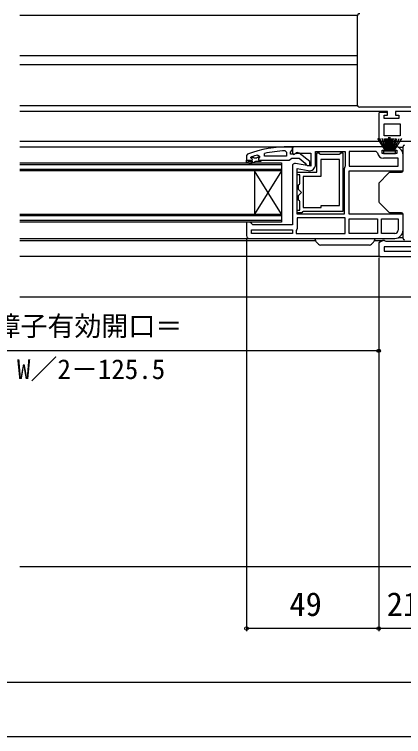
# Model space of a CAD drawing. Units: millimetres, scale not verified. Extents: x -525 to 525, y -783 to 779.
# Drawn here: x 81.5 to 225.7, y 59 to 326.8 of the extents above; entities that cross this region are included whole.
import ezdxf
from ezdxf.enums import TextEntityAlignment as Align

# ---------------------------------------------------------------- set-up
doc = ezdxf.new("R2010")
doc.units = ezdxf.units.MM
doc.header["$LTSCALE"] = 4
for name, color, linetype in [('0-2_YKK_11', 7, 'Continuous'), ('0-4_YKK_12', 2, 'Continuous'), ('0-5_YKK_13', 4, 'Continuous'), ('0-7_YKK_D', 6, 'Continuous'), ('0-9_YSS_K', 3, 'Continuous')]:
    doc.layers.add(name, color=color, linetype=linetype)
doc.styles.add('ＭＳ ゴシック', font='')
doc.styles.get('ＭＳ ゴシック').set_extended_font_data('MS Gothic')

msp = doc.modelspace()

# ---------------------------------------------------------------- linework, layer by layer
at = {"layer": '0-2_YKK_11'}
for p, q in [((216.5, 289.8), (216.5, 280.8)), ((219.658, 290.5), (216.786, 290.5)), ((218.675, 290.5), (218.975, 290.8)), ((203.7, 269.6), (203.7, 252.8))]:
    msp.add_line(p, q, dxfattribs=at)
for points in [[(239.7, 290.8), (222.7, 290.8), (222.7, 289.5), (223.9, 289.5), (223.9, 288.3), (218.5, 288.3), (218.5, 289.5), (219.7, 289.5), (219.7, 290.8), (217.5, 290.8)], [(217.5, 290.8), (219.2, 290.8), (219.658, 290.5)], [(217.5, 279.8), (239.7, 279.8)], [(181.777, 276.254), (182.3, 275.755), (182.3, 274.3)], [(185.601, 275.2), (185.201, 275), (183.8, 275), (183.8, 275.8), (184.15, 276.277), (184.5, 276.754), (184.5, 277.8), (183.5, 277.8)], [(222.5, 277.8), (222, 277.3), (222, 276.5), (223.2, 276.5), (223.2, 275.3), (217.8, 275.3), (217.8, 276.5), (219, 276.5), (219, 277.8), (205, 277.8), (184.5, 277.8), (184.5, 275.177), (185.076, 274.858), (185.944, 275.4), (191.3, 275.4), (191.3, 270.593), (185.674, 271.585)], [(193.1, 271.189), (193.1, 276), (204.1, 276), (204.1, 270.62), (203.967, 270.28)], [(216.013, 275.554), (215.516, 276), (205.5, 276), (205.5, 270.6)], [(167.83, 275.049), (167.5, 274.578), (167.5, 272.8), (169.4, 272.8)], [(169.4, 273.4), (169.1, 273.7), (169.1, 273.708), (169.17, 273.9), (170.006, 273.9), (170.304, 273.637), (171.296, 273.637), (171.594, 273.9), (172.3, 273.9), (172.3, 273.875), (171.925, 273.39), (172, 272.8), (172.8, 272.8), (172.8, 272.3), (170.8, 272.3), (168.575, 271.015), (168.325, 271.448), (169.8, 272.3), (168, 272.3), (168, 271.8), (167.5, 271.8), (167.5, 272.8), (169.4, 272.8)], [(169.4, 273.4), (169.1, 273.7), (169.1, 273.708), (169.17, 273.9), (169.305, 273.992)], [(171.668, 274.712), (172.3, 274.23), (172.3, 273.875), (171.925, 273.39), (172, 272.8), (172.8, 272.8)], [(172.8, 272.8), (183.346, 272.8), (183.823, 273.15), (184.3, 273.5), (187, 273.5), (189.303, 271.706), (189.5, 271.304), (190, 270.8), (191, 270.8), (191, 272.276), (187.018, 275.387)], [(182.3, 274.3), (174.229, 274.3), (174.126, 275.289)], [(225.5, 246.8), (225.5, 252.8), (205.5, 252.8), (205.5, 268.8), (225.5, 268.8), (225.5, 274.8)], [(205.5, 270.6), (223.7, 270.6), (223.7, 273.5), (218.3, 273.5)], [(184.5, 270.6), (184.5, 248.8), (169.8, 248.8), (169.3, 249.3), (168.8, 249.8), (167.5, 249.8), (167.5, 244.8)], [(203.7, 252.8), (186.3, 252.8), (186.3, 269.647), (190.401, 268.924)], [(217.5, 251), (223.7, 251), (223.7, 246.8)], [(222.5, 245.6), (217.5, 245.6), (217.5, 251)], [(168.5, 243.8), (205, 243.8), (222.5, 243.8)], [(240.5, 242.6), (219.3, 242.6), (218.9, 242.8), (218.5, 243), (218.059, 243), (216.5, 242.1), (216.5, 237.1), (237.5, 237.1)]]:
    msp.add_lwpolyline(points, dxfattribs=at)
for points in [[(218.5, 286.3), (224.5, 286.3), (224.5, 281.8), (218.5, 281.8)], [(203.2, 275.5), (203.2, 253.8), (188.5, 253.8), (188.3, 253.6), (188, 253.3), (186.3, 253.3), (186.3, 254.3), (187.3, 254.3), (187.3, 257.5), (187.1, 257.7), (186.8, 258), (186.8, 259.693), (187.907, 260.8), (186.8, 261.907), (186.8, 263.6), (187.1, 263.9), (187.3, 264.1), (187.3, 267.3), (186.3, 267.3), (186.3, 268.3), (193.6, 268.3), (193.6, 275.5), (194.3, 275.5), (194.6, 275.2), (194.8, 275), (202, 275), (202.2, 275.2), (202.5, 275.5)], [(202, 256), (202, 273), (195.1, 273), (195.1, 266.8), (188.5, 266.8), (188.5, 255.3), (195.2, 255.3), (195.2, 256)], [(185.9, 245.6), (204.1, 245.6), (204.1, 251.4), (186.3, 251.4), (186.3, 247.5), (186.1, 247.1), (185.9, 246.7)], [(205.5, 251), (216.1, 251), (216.1, 245.6), (205.5, 245.6)], [(184.5, 245.6), (169.3, 245.6), (169.3, 247), (184.5, 247)], [(250.7, 240.6), (218.5, 240.6), (218.5, 239.1), (250.7, 239.1)]]:
    msp.add_lwpolyline(points, close=True, dxfattribs=at)
for centre, radius, start, end in [((217.5, 289.8), 1, 90.00001, 179.99999), ((217.5, 289.8), 1, 89.99999, 135.573), ((217.5, 280.8), 1, 180.00001, 269.99999), ((183.5, 231.8), 46, 90, 109.91705), ((183.863, 228.887), 47.413, 92.52155, 101.85079), ((222.5, 274.8), 3, 0.00001, 89.99999), ((183.45, 231.8), 44.5, 105.35294, 108.53383), ((169.4, 273.1), 0.3, 269.99999, 90.00001), ((169.4, 273.1), 0.3, 269.99999, 90.00001), ((186.401, 274.6), 1, 51.91327, 143.1301), ((218.3, 275.8), 2.3, 186.15065, 269.99999), ((185.5, 270.6), 1, 80.00002, 180), ((190.8, 271.189), 2.3, 260.00001, 359.99999), ((204.7, 269.6), 1, 137.16655, 179.99996), ((222.5, 246.8), 3, 270.00001, 359.99999), ((222.5, 246.8), 1.2, 270.00001, 359.99999), ((168.5, 244.8), 1, 180.00001, 269.99999)]:
    msp.add_arc(centre, radius, start, end, dxfattribs=at)
at = {"layer": '0-4_YKK_12'}
for p, q in [((208.583, 326.5), (83.5, 326.5)), ((208.5, 311.5), (83.5, 311.5)), ((208.5, 308.1), (83.5, 308.1)), ((83.5, 293.1), (208.583, 293.1)), ((217.5, 290.8), (83.5, 290.8)), ((83.5, 279.8), (216.661, 279.8)), ((186, 279.8), (217.5, 279.8)), ((83.5, 277.8), (185, 277.8)), ((225.5, 277.5), (223.808, 277.5)), ((83.5, 271.8), (180.5, 271.8)), ((180.5, 271.1), (83.5, 271.1)), ((83.5, 269.5), (180.5, 269.5)), ((170.5, 268.8), (170.5, 252.8)), ((180.5, 268.8), (170.5, 252.8)), ((180.5, 252.8), (170.5, 268.8)), ((180.5, 268.8), (180.5, 252.8)), ((83.5, 252.8), (180.5, 252.8)), ((180.5, 252.1), (83.5, 252.1)), ((83.5, 250.5), (180.5, 250.5)), ((83.5, 243.8), (168.5, 243.8)), ((223.808, 244.1), (225.5, 244.1)), ((83.5, 243), (193.06, 243)), ((214.94, 243), (218.193, 243)), ((217, 237.1), (83.5, 237.1)), ((83.5, 222.1), (238, 222.1))]:
    msp.add_line(p, q, dxfattribs=at)
for points in [[(180.5, 271.8), (180.5, 268.8), (83.5, 268.8)], [(180.5, 252.8), (180.5, 249.8), (83.5, 249.8)]]:
    msp.add_lwpolyline(points, dxfattribs=at)
at = {"layer": '0-5_YKK_13'}
for p, q in [((208.5, 326.1), (208.5, 326.098)), ((208.5, 326.098), (208.5, 326.076)), ((208.5, 326.076), (208.5, 321.964)), ((208.5, 321.964), (208.5, 321.714)), ((208.5, 321.714), (208.5, 297.886)), ((208.5, 297.886), (208.5, 297.636)), ((208.5, 297.636), (208.5, 293.524)), ((208.5, 293.524), (208.5, 293.502)), ((208.5, 293.502), (208.5, 293.5)), ((230.795, 292.5), (209.5, 292.5)), ((220.3, 276.1), (220.3, 281.3)), ((220.7, 276.1), (220.7, 281.3)), ((216.028, 280.8), (219, 276.1)), ((219.2, 276.1), (216.942, 280.8)), ((219.4, 276.1), (217.736, 280.8)), ((218.411, 280.8), (219.6, 276.1)), ((219.8, 276.1), (218.968, 280.8)), ((219.406, 280.8), (220, 276.1)), ((220.2, 276.1), (219.725, 280.8)), ((220.8, 276.1), (221.275, 280.8)), ((221.594, 280.8), (221, 276.1)), ((221.2, 276.1), (222.032, 280.8)), ((222.589, 280.8), (221.4, 276.1)), ((221.6, 276.1), (223.264, 280.8)), ((221.8, 276.1), (224.058, 280.8)), ((224.972, 280.8), (222, 276.1)), ((225.5, 268.8), (225.5, 277.9)), ((218.25, 275.3), (222.75, 275.3)), ((216.646, 264.446), (220.061, 267.861)), ((221.121, 268.3), (225, 268.3)), ((216.5, 264.093), (216.5, 257.507)), ((220.061, 253.739), (216.646, 257.154)), ((225, 253.3), (221.121, 253.3)), ((225.5, 243.7), (225.5, 252.8)), ((194.5, 243.8), (213.5, 243.8)), ((213.5, 243.8), (215, 243.8)), ((215, 243.8), (215, 243.421)), ((194.207, 241.593), (193.439, 242.361)), ((213.086, 241.3), (211.932, 241.3)), ((214.561, 242.361), (213.793, 241.593))]:
    msp.add_line(p, q, dxfattribs=at)
for points in [[(222.75, 275.3), (222.75, 276.1), (218.25, 276.1), (218.25, 275.3)], [(193, 243.421), (193, 243.8), (194.5, 243.8)], [(211.932, 241.3), (196.068, 241.3), (194.914, 241.3)]]:
    msp.add_lwpolyline(points, dxfattribs=at)
for centre, radius, start, end in [((209.5, 326.1), 1, 90, 180), ((209.5, 293.5), 1, 180, 270), ((226, 277.9), 0.5, 90, 180), ((221.121, 266.8), 1.5, 90, 135), ((225, 268.8), 0.5, 270, 0), ((217, 264.093), 0.5, 135, 180), ((217, 257.507), 0.5, 180, 225), ((221.121, 254.8), 1.5, 225, 270), ((225, 252.8), 0.5, 0, 90), ((194.5, 243.421), 1.5, 180, 225), ((194.914, 242.3), 1, 225, 270), ((213.086, 242.3), 1, 270, 315), ((213.5, 243.421), 1.5, 315, 0), ((226, 243.7), 0.5, 180, 270)]:
    msp.add_arc(centre, radius, start, end, dxfattribs=at)
at = {"layer": '0-7_YKK_D'}
for p, q in [((167.5, 243.8), (167.5, 98.1)), ((216.5, 236.6), (216.5, 98.1)), ((216.5, 236.6), (216.5, 201.1)), ((216.5, 218.853), (216.5, 98.1)), ((216.5, 202.1), (27, 202.1)), ((216.5, 99.1), (167.5, 99.1)), ((237.5, 99.1), (216.5, 99.1)), ((227, 79.1), (-252, 79.1)), ((237.5, 79.1), (219.313, 79.1)), ((-282.032, 59.106), (256.968, 59.008))]:
    msp.add_line(p, q, dxfattribs=at)
for centre in [(216.5, 202.1), (167.5, 99.1), (216.5, 99.1), (216.5, 99.1)]:
    msp.add_circle(centre, 0.637, dxfattribs=at)
at = {"layer": '0-9_YSS_K'}
msp.add_line((83.5, 122.1), (237.5, 122.1), dxfattribs=at)

# ---------------------------------------------------------------- texts
at = {"layer": '0-7_YKK_D', "style": 'ＭＳ ゴシック'}
for s, height, p in [('内障子有効開口＝', 7.331, (63.739, 205.407)), ('W／2－125.5', 7.331, (82.46, 189.418)), ('49', 8.798, (183.443, 101.1)), ('21', 8.798, (219.466, 101.1))]:
    msp.add_text(s, height=height, dxfattribs=at).set_placement(p, align=Align.BOTTOM_LEFT)

doc.saveas('drawing.dxf')
